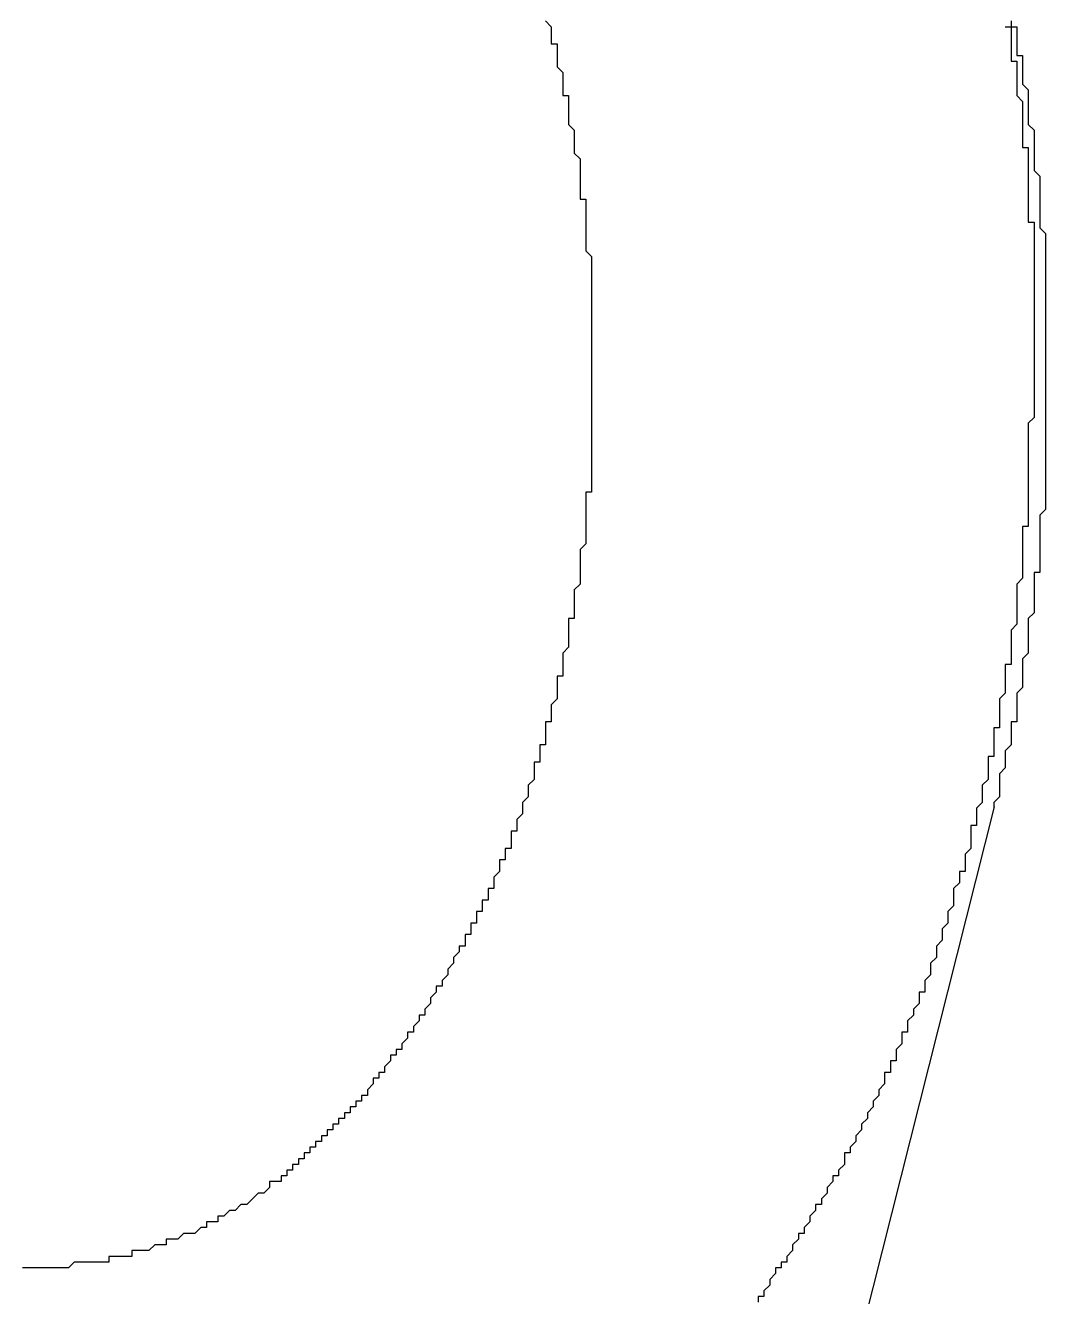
# Model space of a CAD drawing. Header units: inches. Extents: x -233729 to 737493, y -275239 to 196021.
# Drawn here: x 359125.6 to 359303.1, y -220821.6 to -220600.3 of the extents above; entities that cross this region are included whole.
import ezdxf

# ---------------------------------------------------------------- set-up
doc = ezdxf.new("R2010")
doc.units = ezdxf.units.IN
doc.header["$MEASUREMENT"] = 0
doc.layers.add('_FL_FAC_OFFICES', color=252, linetype='Continuous')
doc.layers.add('_FL_FAC_WALLS', color=252, linetype='Continuous')

# ---------------------------------------------------------------- blocks, each defined once
blk = doc.blocks.new('FL_Building')
at = {"layer": '_FL_FAC_OFFICES', "color": 0}
blk.add_line((2246140.15, -305230.83), (2246194.28, -305015.9), dxfattribs=at)
for points in [[(2246197.18, -304879.12, 0), (2246197.18, -304880.12, 0), (2246198.18, -304880.12, 0), (2246198.18, -304881.12, 0), (2246198.18, -304882.12, 0), (2246198.18, -304883.12, 0), (2246198.18, -304883.12, 0), (2246198.18, -304884.12, 0), (2246198.18, -304885.12, 0), (2246199.18, -304885.12, 0), (2246199.18, -304886.12, 0), (2246199.18, -304887.12, 0), (2246199.18, -304888.12, 0), (2246199.18, -304888.12, 0), (2246199.18, -304889.12, 0), (2246199.18, -304890.12, 0), (2246199.18, -304890.12, 0), (2246200.18, -304891.12, 0), (2246200.18, -304892.12, 0), (2246200.18, -304893.12, 0), (2246200.18, -304893.12, 0), (2246200.18, -304894.12, 0), (2246200.18, -304895.12, 0), (2246200.18, -304896.12, 0), (2246200.18, -304896.12, 0), (2246200.18, -304897.12, 0), (2246201.18, -304898.12, 0), (2246201.18, -304898.12, 0), (2246201.18, -304899.12, 0), (2246201.18, -304900.12, 0), (2246201.18, -304901.12, 0), (2246201.18, -304901.12, 0), (2246201.18, -304902.12, 0), (2246201.18, -304903.12, 0), (2246201.18, -304904.12, 0), (2246201.18, -304904.12, 0), (2246201.18, -304905.12, 0), (2246202.18, -304906.12, 0), (2246202.18, -304906.12, 0), (2246202.18, -304907.12, 0), (2246202.18, -304908.12, 0), (2246202.18, -304909.12, 0), (2246202.18, -304909.12, 0), (2246202.18, -304910.12, 0), (2246202.18, -304911.12, 0), (2246202.18, -304912.12, 0), (2246202.18, -304912.12, 0), (2246202.18, -304913.12, 0), (2246202.18, -304914.12, 0), (2246202.18, -304915.12, 0), (2246202.18, -304915.12, 0), (2246203.18, -304916.12, 0), (2246203.18, -304917.12, 0), (2246203.18, -304917.12, 0), (2246203.18, -304918.12, 0), (2246203.18, -304919.12, 0), (2246203.18, -304920.12, 0), (2246203.18, -304920.12, 0), (2246203.18, -304921.12, 0), (2246203.18, -304922.12, 0), (2246203.18, -304923.12, 0), (2246203.18, -304923.12, 0), (2246203.18, -304924.12, 0), (2246203.18, -304925.12, 0), (2246203.18, -304926.12, 0), (2246203.18, -304926.12, 0), (2246203.18, -304927.12, 0), (2246203.18, -304928.12, 0), (2246203.18, -304928.12, 0), (2246203.18, -304929.12, 0), (2246203.18, -304930.12, 0), (2246203.18, -304931.12, 0), (2246203.18, -304931.12, 0), (2246203.18, -304932.12, 0), (2246203.18, -304933.12, 0), (2246203.18, -304934.12, 0), (2246203.18, -304934.12, 0), (2246203.18, -304935.12, 0), (2246203.18, -304936.12, 0), (2246203.18, -304937.12, 0), (2246203.18, -304937.12, 0), (2246203.18, -304938.12, 0), (2246203.18, -304939.12, 0), (2246203.18, -304939.12, 0), (2246203.18, -304940.12, 0)], [(2246197.18, -304879.12, 0), (2246197.18, -304880.12, 0), (2246198.18, -304880.12, 0), (2246198.18, -304881.12, 0), (2246198.18, -304882.12, 0), (2246198.18, -304883.12, 0), (2246198.18, -304883.12, 0), (2246198.18, -304884.12, 0), (2246198.18, -304885.12, 0), (2246199.18, -304885.12, 0), (2246199.18, -304886.12, 0), (2246199.18, -304887.12, 0), (2246199.18, -304888.12, 0), (2246199.18, -304888.12, 0), (2246199.18, -304889.12, 0), (2246199.18, -304890.12, 0), (2246199.18, -304890.12, 0), (2246200.18, -304891.12, 0), (2246200.18, -304892.12, 0), (2246200.18, -304893.12, 0), (2246200.18, -304893.12, 0), (2246200.18, -304894.12, 0), (2246200.18, -304895.12, 0), (2246200.18, -304896.12, 0), (2246200.18, -304896.12, 0), (2246200.18, -304897.12, 0), (2246201.18, -304898.12, 0), (2246201.18, -304898.12, 0), (2246201.18, -304899.12, 0), (2246201.18, -304900.12, 0), (2246201.18, -304901.12, 0), (2246201.18, -304901.12, 0), (2246201.18, -304902.12, 0), (2246201.18, -304903.12, 0), (2246201.18, -304904.12, 0), (2246201.18, -304904.12, 0), (2246201.18, -304905.12, 0), (2246202.18, -304906.12, 0), (2246202.18, -304906.12, 0), (2246202.18, -304907.12, 0), (2246202.18, -304908.12, 0), (2246202.18, -304909.12, 0), (2246202.18, -304909.12, 0), (2246202.18, -304910.12, 0), (2246202.18, -304911.12, 0), (2246202.18, -304912.12, 0), (2246202.18, -304912.12, 0), (2246202.18, -304913.12, 0), (2246202.18, -304914.12, 0), (2246202.18, -304915.12, 0), (2246202.18, -304915.12, 0), (2246203.18, -304916.12, 0), (2246203.18, -304917.12, 0), (2246203.18, -304917.12, 0), (2246203.18, -304918.12, 0), (2246203.18, -304919.12, 0), (2246203.18, -304920.12, 0), (2246203.18, -304920.12, 0), (2246203.18, -304921.12, 0), (2246203.18, -304922.12, 0), (2246203.18, -304923.12, 0), (2246203.18, -304923.12, 0), (2246203.18, -304924.12, 0), (2246203.18, -304925.12, 0), (2246203.18, -304926.12, 0), (2246203.18, -304926.12, 0), (2246203.18, -304927.12, 0), (2246203.18, -304928.12, 0), (2246203.18, -304928.12, 0), (2246203.18, -304929.12, 0), (2246203.18, -304930.12, 0), (2246203.18, -304931.12, 0), (2246203.18, -304931.12, 0), (2246203.18, -304932.12, 0), (2246203.18, -304933.12, 0), (2246203.18, -304934.12, 0), (2246203.18, -304934.12, 0), (2246203.18, -304935.12, 0), (2246203.18, -304936.12, 0), (2246203.18, -304937.12, 0), (2246203.18, -304937.12, 0), (2246203.18, -304938.12, 0), (2246203.18, -304939.12, 0), (2246203.18, -304939.12, 0), (2246203.18, -304940.12, 0)], [(2246116.18, -304879.12, 0), (2246117.18, -304880.12, 0), (2246117.18, -304880.12, 0), (2246117.18, -304881.12, 0), (2246117.18, -304881.12, 0), (2246117.18, -304882.12, 0), (2246117.18, -304882.12, 0), (2246117.18, -304883.12, 0), (2246118.18, -304883.12, 0), (2246118.18, -304884.12, 0), (2246118.18, -304884.12, 0), (2246118.18, -304885.12, 0), (2246118.18, -304886.12, 0), (2246118.18, -304886.12, 0), (2246118.18, -304887.12, 0), (2246118.18, -304887.12, 0), (2246119.18, -304888.12, 0), (2246119.18, -304888.12, 0), (2246119.18, -304889.12, 0), (2246119.18, -304889.12, 0), (2246119.18, -304890.12, 0), (2246119.18, -304890.12, 0), (2246119.18, -304891.12, 0), (2246119.18, -304892.12, 0), (2246120.18, -304892.12, 0), (2246120.18, -304893.12, 0), (2246120.18, -304893.12, 0), (2246120.18, -304894.12, 0), (2246120.18, -304894.12, 0), (2246120.18, -304895.12, 0), (2246120.18, -304895.12, 0), (2246120.18, -304896.12, 0), (2246120.18, -304896.12, 0), (2246120.18, -304897.12, 0), (2246121.18, -304898.12, 0), (2246121.18, -304898.12, 0), (2246121.18, -304899.12, 0), (2246121.18, -304899.12, 0), (2246121.18, -304900.12, 0), (2246121.18, -304900.12, 0), (2246121.18, -304901.12, 0), (2246121.18, -304901.12, 0), (2246121.18, -304902.12, 0), (2246121.18, -304902.12, 0), (2246122.18, -304903.12, 0), (2246122.18, -304904.12, 0), (2246122.18, -304904.12, 0), (2246122.18, -304905.12, 0), (2246122.18, -304905.12, 0), (2246122.18, -304906.12, 0), (2246122.18, -304906.12, 0), (2246122.18, -304907.12, 0), (2246122.18, -304907.12, 0), (2246122.18, -304908.12, 0), (2246122.18, -304909.12, 0), (2246122.18, -304909.12, 0), (2246122.18, -304910.12, 0), (2246123.18, -304910.12, 0), (2246123.18, -304911.12, 0), (2246123.18, -304911.12, 0), (2246123.18, -304912.12, 0), (2246123.18, -304912.12, 0), (2246123.18, -304913.12, 0), (2246123.18, -304914.12, 0), (2246123.18, -304914.12, 0), (2246123.18, -304915.12, 0), (2246123.18, -304915.12, 0), (2246123.18, -304916.12, 0), (2246123.18, -304916.12, 0), (2246123.18, -304917.12, 0), (2246123.18, -304917.12, 0), (2246123.18, -304918.12, 0), (2246123.18, -304919.12, 0), (2246123.18, -304919.12, 0), (2246124.18, -304920.12, 0), (2246124.18, -304920.12, 0), (2246124.18, -304921.12, 0), (2246124.18, -304921.12, 0), (2246124.18, -304922.12, 0), (2246124.18, -304922.12, 0), (2246124.18, -304923.12, 0), (2246124.18, -304924.12, 0), (2246124.18, -304924.12, 0), (2246124.18, -304925.12, 0), (2246124.18, -304925.12, 0), (2246124.18, -304926.12, 0), (2246124.18, -304926.12, 0), (2246124.18, -304927.12, 0), (2246124.18, -304927.12, 0), (2246124.18, -304928.12, 0), (2246124.18, -304929.12, 0), (2246124.18, -304929.12, 0), (2246124.18, -304930.12, 0), (2246124.18, -304930.12, 0), (2246124.18, -304931.12, 0), (2246124.18, -304931.12, 0), (2246124.18, -304932.12, 0), (2246124.18, -304932.12, 0), (2246124.18, -304933.12, 0), (2246124.18, -304934.12, 0), (2246124.18, -304934.12, 0), (2246124.18, -304935.12, 0), (2246124.18, -304935.12, 0), (2246124.18, -304936.12, 0), (2246124.18, -304936.12, 0), (2246124.18, -304937.12, 0), (2246124.18, -304937.12, 0), (2246124.18, -304938.12, 0), (2246124.18, -304939.12, 0), (2246124.18, -304939.12, 0), (2246124.18, -304940.12, 0), (2246124.18, -304940.12, 0)], [(2246196.18, -304880.12, 0), (2246196.18, -304880.12, 0), (2246197.18, -304880.12, 0), (2246197.18, -304881.12, 0), (2246197.18, -304881.12, 0), (2246197.18, -304882.12, 0), (2246197.18, -304882.12, 0), (2246197.18, -304883.12, 0), (2246197.18, -304883.12, 0), (2246197.18, -304884.12, 0), (2246197.18, -304884.12, 0), (2246197.18, -304885.12, 0), (2246197.18, -304885.12, 0), (2246197.18, -304886.12, 0), (2246198.18, -304886.12, 0), (2246198.18, -304887.12, 0), (2246198.18, -304887.12, 0), (2246198.18, -304888.12, 0), (2246198.18, -304888.12, 0), (2246198.18, -304888.12, 0), (2246198.18, -304889.12, 0), (2246198.18, -304889.12, 0), (2246198.18, -304890.12, 0), (2246198.18, -304890.12, 0), (2246198.18, -304891.12, 0), (2246198.18, -304891.12, 0), (2246198.18, -304892.12, 0), (2246198.18, -304892.12, 0), (2246199.18, -304893.12, 0), (2246199.18, -304893.12, 0), (2246199.18, -304894.12, 0), (2246199.18, -304894.12, 0), (2246199.18, -304895.12, 0), (2246199.18, -304895.12, 0), (2246199.18, -304896.12, 0), (2246199.18, -304896.12, 0), (2246199.18, -304896.12, 0), (2246199.18, -304897.12, 0), (2246199.18, -304897.12, 0), (2246199.18, -304898.12, 0), (2246199.18, -304898.12, 0), (2246199.18, -304899.12, 0), (2246199.18, -304899.12, 0), (2246199.18, -304900.12, 0), (2246199.18, -304900.12, 0), (2246199.18, -304901.12, 0), (2246200.18, -304901.12, 0), (2246200.18, -304902.12, 0), (2246200.18, -304902.12, 0), (2246200.18, -304903.12, 0), (2246200.18, -304903.12, 0), (2246200.18, -304904.12, 0), (2246200.18, -304904.12, 0), (2246200.18, -304905.12, 0), (2246200.18, -304905.12, 0), (2246200.18, -304905.12, 0), (2246200.18, -304906.12, 0), (2246200.18, -304906.12, 0), (2246200.18, -304907.12, 0), (2246200.18, -304907.12, 0), (2246200.18, -304908.12, 0), (2246200.18, -304908.12, 0), (2246200.18, -304909.12, 0), (2246200.18, -304909.12, 0), (2246200.18, -304910.12, 0), (2246200.18, -304910.12, 0), (2246200.18, -304911.12, 0), (2246200.18, -304911.12, 0), (2246200.18, -304912.12, 0), (2246200.18, -304912.12, 0), (2246200.18, -304913.12, 0), (2246200.18, -304913.12, 0), (2246200.18, -304914.12, 0), (2246201.18, -304914.12, 0), (2246201.18, -304915.12, 0), (2246201.18, -304915.12, 0), (2246201.18, -304915.12, 0), (2246201.18, -304916.12, 0), (2246201.18, -304916.12, 0), (2246201.18, -304917.12, 0), (2246201.18, -304917.12, 0), (2246201.18, -304918.12, 0), (2246201.18, -304918.12, 0), (2246201.18, -304919.12, 0), (2246201.18, -304919.12, 0), (2246201.18, -304920.12, 0), (2246201.18, -304920.12, 0), (2246201.18, -304921.12, 0), (2246201.18, -304921.12, 0), (2246201.18, -304922.12, 0), (2246201.18, -304922.12, 0), (2246201.18, -304923.12, 0), (2246201.18, -304923.12, 0), (2246201.18, -304924.12, 0), (2246201.18, -304924.12, 0), (2246201.18, -304924.12, 0), (2246201.18, -304925.12, 0), (2246201.18, -304925.12, 0), (2246201.18, -304926.12, 0), (2246201.18, -304926.12, 0), (2246201.18, -304927.12, 0), (2246201.18, -304927.12, 0), (2246201.18, -304928.12, 0), (2246201.18, -304928.12, 0), (2246201.18, -304929.12, 0), (2246201.18, -304929.12, 0), (2246201.18, -304930.12, 0), (2246201.18, -304930.12, 0), (2246201.18, -304931.12, 0), (2246201.18, -304931.12, 0), (2246201.18, -304932.12, 0), (2246201.18, -304932.12, 0), (2246201.18, -304933.12, 0), (2246201.18, -304933.12, 0), (2246201.18, -304934.12, 0), (2246201.18, -304934.12, 0), (2246201.18, -304934.12, 0), (2246201.18, -304935.12, 0), (2246201.18, -304935.12, 0), (2246201.18, -304936.12, 0), (2246201.18, -304936.12, 0), (2246201.18, -304937.12, 0), (2246201.18, -304937.12, 0), (2246201.18, -304938.12, 0), (2246201.18, -304938.12, 0), (2246201.18, -304939.12, 0), (2246201.18, -304939.12, 0), (2246201.18, -304940.12, 0), (2246201.18, -304940.12, 0)], [(2246124.18, -304940.12, 0), (2246124.18, -304941.12, 0), (2246124.18, -304941.12, 0), (2246124.18, -304942.12, 0), (2246124.18, -304942.12, 0), (2246124.18, -304943.12, 0), (2246124.18, -304944.12, 0), (2246124.18, -304944.12, 0), (2246124.18, -304945.12, 0), (2246124.18, -304945.12, 0), (2246124.18, -304946.12, 0), (2246124.18, -304946.12, 0), (2246124.18, -304947.12, 0), (2246124.18, -304947.12, 0), (2246124.18, -304948.12, 0), (2246124.18, -304949.12, 0), (2246124.18, -304949.12, 0), (2246124.18, -304950.12, 0), (2246124.18, -304950.12, 0), (2246124.18, -304951.12, 0), (2246124.18, -304951.12, 0), (2246124.18, -304952.12, 0), (2246124.18, -304952.12, 0), (2246124.18, -304953.12, 0), (2246124.18, -304954.12, 0), (2246124.18, -304954.12, 0), (2246124.18, -304955.12, 0), (2246124.18, -304955.12, 0), (2246124.18, -304956.12, 0), (2246124.18, -304956.12, 0), (2246124.18, -304957.12, 0), (2246124.18, -304957.12, 0), (2246124.18, -304958.12, 0), (2246124.18, -304959.12, 0), (2246124.18, -304959.12, 0), (2246124.18, -304960.12, 0), (2246124.18, -304960.12, 0), (2246124.18, -304961.12, 0), (2246123.18, -304961.12, 0), (2246123.18, -304962.12, 0), (2246123.18, -304962.12, 0), (2246123.18, -304963.12, 0), (2246123.18, -304964.12, 0), (2246123.18, -304964.12, 0), (2246123.18, -304965.12, 0), (2246123.18, -304965.12, 0), (2246123.18, -304966.12, 0), (2246123.18, -304966.12, 0), (2246123.18, -304967.12, 0), (2246123.18, -304967.12, 0), (2246123.18, -304968.12, 0), (2246123.18, -304969.12, 0), (2246123.18, -304969.12, 0), (2246123.18, -304970.12, 0), (2246123.18, -304970.12, 0), (2246122.18, -304971.12, 0), (2246122.18, -304971.12, 0), (2246122.18, -304972.12, 0), (2246122.18, -304972.12, 0), (2246122.18, -304973.12, 0), (2246122.18, -304974.12, 0), (2246122.18, -304974.12, 0), (2246122.18, -304975.12, 0), (2246122.18, -304975.12, 0), (2246122.18, -304976.12, 0), (2246122.18, -304976.12, 0), (2246122.18, -304977.12, 0), (2246122.18, -304977.12, 0), (2246121.18, -304978.12, 0), (2246121.18, -304978.12, 0), (2246121.18, -304979.12, 0), (2246121.18, -304980.12, 0), (2246121.18, -304980.12, 0), (2246121.18, -304981.12, 0), (2246121.18, -304981.12, 0), (2246121.18, -304982.12, 0), (2246121.18, -304982.12, 0), (2246121.18, -304983.12, 0), (2246120.18, -304983.12, 0), (2246120.18, -304984.12, 0), (2246120.18, -304984.12, 0), (2246120.18, -304985.12, 0), (2246120.18, -304986.12, 0), (2246120.18, -304986.12, 0), (2246120.18, -304987.12, 0), (2246120.18, -304987.12, 0), (2246120.18, -304988.12, 0), (2246120.18, -304988.12, 0), (2246119.18, -304989.12, 0), (2246119.18, -304989.12, 0), (2246119.18, -304990.12, 0), (2246119.18, -304990.12, 0), (2246119.18, -304991.12, 0), (2246119.18, -304992.12, 0), (2246119.18, -304992.12, 0), (2246119.18, -304993.12, 0), (2246118.18, -304993.12, 0), (2246118.18, -304994.12, 0), (2246118.18, -304994.12, 0), (2246118.18, -304995.12, 0), (2246118.18, -304995.12, 0), (2246118.18, -304996.12, 0), (2246118.18, -304996.12, 0), (2246118.18, -304997.12, 0), (2246117.18, -304998.12, 0), (2246117.18, -304998.12, 0), (2246117.18, -304999.12, 0), (2246117.18, -304999.12, 0), (2246117.18, -305000.12, 0), (2246117.18, -305000.12, 0), (2246117.18, -305001.12, 0), (2246116.18, -305001.12, 0), (2246116.18, -305002.12, 0), (2246116.18, -305002.12, 0), (2246116.18, -305003.12, 0), (2246116.18, -305003.12, 0), (2246116.18, -305004.12, 0), (2246116.18, -305005.12, 0), (2246115.18, -305005.12, 0), (2246115.18, -305006.12, 0), (2246115.18, -305006.12, 0), (2246115.18, -305007.12, 0), (2246115.18, -305007.12, 0), (2246115.18, -305008.12, 0), (2246114.18, -305008.12, 0), (2246114.18, -305009.12, 0), (2246114.18, -305009.12, 0), (2246114.18, -305010.12, 0), (2246114.18, -305010.12, 0)], [(2246201.18, -304940.12, 0), (2246201.18, -304941.12, 0), (2246201.18, -304942.12, 0), (2246201.18, -304942.12, 0), (2246201.18, -304943.12, 0), (2246201.18, -304944.12, 0), (2246201.18, -304945.12, 0), (2246201.18, -304945.12, 0), (2246201.18, -304946.12, 0), (2246201.18, -304947.12, 0), (2246201.18, -304948.12, 0), (2246201.18, -304948.12, 0), (2246200.18, -304949.12, 0), (2246200.18, -304950.12, 0), (2246200.18, -304950.12, 0), (2246200.18, -304951.12, 0), (2246200.18, -304952.12, 0), (2246200.18, -304953.12, 0), (2246200.18, -304953.12, 0), (2246200.18, -304954.12, 0), (2246200.18, -304955.12, 0), (2246200.18, -304956.12, 0), (2246200.18, -304956.12, 0), (2246200.18, -304957.12, 0), (2246200.18, -304958.12, 0), (2246200.18, -304959.12, 0), (2246200.18, -304959.12, 0), (2246200.18, -304960.12, 0), (2246200.18, -304961.12, 0), (2246200.18, -304961.12, 0), (2246200.18, -304962.12, 0), (2246200.18, -304963.12, 0), (2246200.18, -304964.12, 0), (2246200.18, -304964.12, 0), (2246200.18, -304965.12, 0), (2246200.18, -304966.12, 0), (2246200.18, -304967.12, 0), (2246199.18, -304967.12, 0), (2246199.18, -304968.12, 0), (2246199.18, -304969.12, 0), (2246199.18, -304970.12, 0), (2246199.18, -304970.12, 0), (2246199.18, -304971.12, 0), (2246199.18, -304972.12, 0), (2246199.18, -304972.12, 0), (2246199.18, -304973.12, 0), (2246199.18, -304974.12, 0), (2246199.18, -304975.12, 0), (2246199.18, -304975.12, 0), (2246199.18, -304976.12, 0), (2246198.18, -304977.12, 0), (2246198.18, -304978.12, 0), (2246198.18, -304978.12, 0), (2246198.18, -304979.12, 0), (2246198.18, -304980.12, 0), (2246198.18, -304981.12, 0), (2246198.18, -304981.12, 0), (2246198.18, -304982.12, 0), (2246198.18, -304983.12, 0), (2246198.18, -304983.12, 0), (2246198.18, -304984.12, 0), (2246197.18, -304985.12, 0), (2246197.18, -304986.12, 0), (2246197.18, -304986.12, 0), (2246197.18, -304987.12, 0), (2246197.18, -304988.12, 0), (2246197.18, -304989.12, 0), (2246197.18, -304989.12, 0), (2246197.18, -304990.12, 0), (2246197.18, -304991.12, 0), (2246196.18, -304991.12, 0), (2246196.18, -304992.12, 0), (2246196.18, -304993.12, 0), (2246196.18, -304994.12, 0), (2246196.18, -304994.12, 0), (2246196.18, -304995.12, 0), (2246196.18, -304996.12, 0), (2246196.18, -304996.12, 0), (2246195.18, -304997.12, 0), (2246195.18, -304998.12, 0), (2246195.18, -304999.12, 0), (2246195.18, -304999.12, 0), (2246195.18, -305000.12, 0), (2246195.18, -305001.12, 0), (2246195.18, -305002.12, 0), (2246194.18, -305002.12, 0), (2246194.18, -305003.12, 0), (2246194.18, -305004.12, 0), (2246194.18, -305004.12, 0), (2246194.18, -305005.12, 0), (2246194.18, -305006.12, 0), (2246194.18, -305007.12, 0), (2246193.18, -305007.12, 0), (2246193.18, -305008.12, 0), (2246193.18, -305009.12, 0), (2246193.18, -305009.12, 0), (2246193.18, -305010.12, 0), (2246193.18, -305011.12, 0), (2246192.18, -305012.12, 0), (2246192.18, -305012.12, 0), (2246192.18, -305013.12, 0), (2246192.18, -305014.12, 0), (2246192.18, -305014.12, 0), (2246192.18, -305015.12, 0), (2246191.18, -305016.12, 0), (2246191.18, -305017.12, 0), (2246191.18, -305017.12, 0), (2246191.18, -305018.12, 0), (2246191.18, -305019.12, 0), (2246190.18, -305019.12, 0), (2246190.18, -305020.12, 0), (2246190.18, -305021.12, 0), (2246190.18, -305022.12, 0), (2246190.18, -305022.12, 0), (2246190.18, -305023.12, 0), (2246189.18, -305024.12, 0), (2246189.18, -305024.12, 0), (2246189.18, -305025.12, 0), (2246189.18, -305026.12, 0), (2246189.18, -305027.12, 0), (2246188.18, -305027.12, 0), (2246188.18, -305028.12, 0), (2246188.18, -305029.12, 0), (2246188.18, -305029.12, 0), (2246187.18, -305030.12, 0), (2246187.18, -305031.12, 0), (2246187.18, -305031.12, 0), (2246187.18, -305032.12, 0), (2246187.18, -305033.12, 0)], [(2246203.18, -304940.12, 0), (2246203.18, -304941.12, 0), (2246203.18, -304941.12, 0), (2246203.18, -304942.12, 0), (2246203.18, -304943.12, 0), (2246203.18, -304943.12, 0), (2246203.18, -304944.12, 0), (2246203.18, -304944.12, 0), (2246203.18, -304945.12, 0), (2246203.18, -304946.12, 0), (2246203.18, -304946.12, 0), (2246203.18, -304947.12, 0), (2246203.18, -304947.12, 0), (2246203.18, -304948.12, 0), (2246203.18, -304949.12, 0), (2246203.18, -304949.12, 0), (2246203.18, -304950.12, 0), (2246203.18, -304950.12, 0), (2246203.18, -304951.12, 0), (2246203.18, -304952.12, 0), (2246203.18, -304952.12, 0), (2246203.18, -304953.12, 0), (2246203.18, -304953.12, 0), (2246203.18, -304954.12, 0), (2246203.18, -304955.12, 0), (2246203.18, -304955.12, 0), (2246203.18, -304956.12, 0), (2246203.18, -304956.12, 0), (2246203.18, -304957.12, 0), (2246203.18, -304957.12, 0), (2246203.18, -304958.12, 0), (2246203.18, -304959.12, 0), (2246203.18, -304959.12, 0), (2246203.18, -304960.12, 0), (2246203.18, -304960.12, 0), (2246203.18, -304961.12, 0), (2246203.18, -304962.12, 0), (2246203.18, -304962.12, 0), (2246203.18, -304963.12, 0), (2246203.18, -304963.12, 0), (2246203.18, -304964.12, 0), (2246202.18, -304965.12, 0), (2246202.18, -304965.12, 0), (2246202.18, -304966.12, 0), (2246202.18, -304966.12, 0), (2246202.18, -304967.12, 0), (2246202.18, -304968.12, 0), (2246202.18, -304968.12, 0), (2246202.18, -304969.12, 0), (2246202.18, -304969.12, 0), (2246202.18, -304970.12, 0), (2246202.18, -304971.12, 0), (2246202.18, -304971.12, 0), (2246202.18, -304972.12, 0), (2246202.18, -304972.12, 0), (2246202.18, -304973.12, 0), (2246202.18, -304974.12, 0), (2246202.18, -304974.12, 0), (2246202.18, -304975.12, 0), (2246201.18, -304975.12, 0), (2246201.18, -304976.12, 0), (2246201.18, -304976.12, 0), (2246201.18, -304977.12, 0), (2246201.18, -304978.12, 0), (2246201.18, -304978.12, 0), (2246201.18, -304979.12, 0), (2246201.18, -304979.12, 0), (2246201.18, -304980.12, 0), (2246201.18, -304981.12, 0), (2246201.18, -304981.12, 0), (2246201.18, -304982.12, 0), (2246201.18, -304982.12, 0), (2246200.18, -304983.12, 0), (2246200.18, -304984.12, 0), (2246200.18, -304984.12, 0), (2246200.18, -304985.12, 0), (2246200.18, -304985.12, 0), (2246200.18, -304986.12, 0), (2246200.18, -304987.12, 0), (2246200.18, -304987.12, 0), (2246200.18, -304988.12, 0), (2246200.18, -304988.12, 0), (2246200.18, -304989.12, 0), (2246200.18, -304989.12, 0), (2246199.18, -304990.12, 0), (2246199.18, -304991.12, 0), (2246199.18, -304991.12, 0), (2246199.18, -304992.12, 0), (2246199.18, -304992.12, 0), (2246199.18, -304993.12, 0), (2246199.18, -304994.12, 0), (2246199.18, -304994.12, 0), (2246199.18, -304995.12, 0), (2246199.18, -304995.12, 0), (2246198.18, -304996.12, 0), (2246198.18, -304997.12, 0), (2246198.18, -304997.12, 0), (2246198.18, -304998.12, 0), (2246198.18, -304998.12, 0), (2246198.18, -304999.12, 0), (2246198.18, -304999.12, 0), (2246198.18, -305000.12, 0), (2246198.18, -305001.12, 0), (2246197.18, -305001.12, 0), (2246197.18, -305002.12, 0), (2246197.18, -305002.12, 0), (2246197.18, -305003.12, 0), (2246197.18, -305004.12, 0), (2246197.18, -305004.12, 0), (2246197.18, -305005.12, 0), (2246197.18, -305005.12, 0), (2246196.18, -305006.12, 0), (2246196.18, -305006.12, 0), (2246196.18, -305007.12, 0), (2246196.18, -305008.12, 0), (2246196.18, -305008.12, 0), (2246196.18, -305009.12, 0), (2246196.18, -305009.12, 0), (2246195.18, -305010.12, 0), (2246195.18, -305011.12, 0), (2246195.18, -305011.12, 0), (2246195.18, -305012.12, 0), (2246195.18, -305012.12, 0), (2246195.18, -305013.12, 0), (2246195.18, -305013.12, 0), (2246195.18, -305014.12, 0), (2246194.18, -305015.12, 0), (2246194.18, -305015.12, 0), (2246194.18, -305016.12, 0)], [(2246114.18, -305010.12, 0), (2246114.18, -305011.12, 0), (2246114.18, -305011.12, 0), (2246113.18, -305012.12, 0), (2246113.18, -305012.12, 0), (2246113.18, -305013.12, 0), (2246113.18, -305013.12, 0), (2246113.18, -305013.12, 0), (2246113.18, -305014.12, 0), (2246113.18, -305014.12, 0), (2246112.18, -305015.12, 0), (2246112.18, -305015.12, 0), (2246112.18, -305015.12, 0), (2246112.18, -305016.12, 0), (2246112.18, -305016.12, 0), (2246112.18, -305017.12, 0), (2246112.18, -305017.12, 0), (2246111.18, -305018.12, 0), (2246111.18, -305018.12, 0), (2246111.18, -305018.12, 0), (2246111.18, -305019.12, 0), (2246111.18, -305019.12, 0), (2246111.18, -305020.12, 0), (2246111.18, -305020.12, 0), (2246110.18, -305020.12, 0), (2246110.18, -305021.12, 0), (2246110.18, -305021.12, 0), (2246110.18, -305022.12, 0), (2246110.18, -305022.12, 0), (2246110.18, -305023.12, 0), (2246109.18, -305023.12, 0), (2246109.18, -305023.12, 0), (2246109.18, -305024.12, 0), (2246109.18, -305024.12, 0), (2246109.18, -305025.12, 0), (2246109.18, -305025.12, 0), (2246108.18, -305025.12, 0), (2246108.18, -305026.12, 0), (2246108.18, -305026.12, 0), (2246108.18, -305027.12, 0), (2246108.18, -305027.12, 0), (2246108.18, -305027.12, 0), (2246107.18, -305028.12, 0), (2246107.18, -305028.12, 0), (2246107.18, -305029.12, 0), (2246107.18, -305029.12, 0), (2246107.18, -305030.12, 0), (2246106.18, -305030.12, 0), (2246106.18, -305030.12, 0), (2246106.18, -305031.12, 0), (2246106.18, -305031.12, 0), (2246106.18, -305032.12, 0), (2246106.18, -305032.12, 0), (2246105.18, -305032.12, 0), (2246105.18, -305033.12, 0), (2246105.18, -305033.12, 0), (2246105.18, -305034.12, 0), (2246105.18, -305034.12, 0), (2246104.18, -305034.12, 0), (2246104.18, -305035.12, 0), (2246104.18, -305035.12, 0), (2246104.18, -305036.12, 0), (2246104.18, -305036.12, 0), (2246103.18, -305036.12, 0), (2246103.18, -305037.12, 0), (2246103.18, -305037.12, 0), (2246103.18, -305038.12, 0), (2246103.18, -305038.12, 0), (2246102.18, -305038.12, 0), (2246102.18, -305039.12, 0), (2246102.18, -305039.12, 0), (2246102.18, -305039.12, 0), (2246102.18, -305040.12, 0), (2246101.18, -305040.12, 0), (2246101.18, -305041.12, 0), (2246101.18, -305041.12, 0), (2246101.18, -305041.12, 0), (2246100.18, -305042.12, 0), (2246100.18, -305042.12, 0), (2246100.18, -305043.12, 0), (2246100.18, -305043.12, 0), (2246100.18, -305043.12, 0), (2246099.18, -305044.12, 0), (2246099.18, -305044.12, 0), (2246099.18, -305045.12, 0), (2246099.18, -305045.12, 0), (2246099.18, -305045.12, 0), (2246098.18, -305046.12, 0), (2246098.18, -305046.12, 0), (2246098.18, -305046.12, 0), (2246098.18, -305047.12, 0), (2246097.18, -305047.12, 0), (2246097.18, -305048.12, 0), (2246097.18, -305048.12, 0), (2246097.18, -305048.12, 0), (2246096.18, -305049.12, 0), (2246096.18, -305049.12, 0), (2246096.18, -305049.12, 0), (2246096.18, -305050.12, 0), (2246096.18, -305050.12, 0), (2246095.18, -305051.12, 0), (2246095.18, -305051.12, 0), (2246095.18, -305051.12, 0), (2246095.18, -305052.12, 0), (2246094.18, -305052.12, 0), (2246094.18, -305052.12, 0), (2246094.18, -305053.12, 0), (2246094.18, -305053.12, 0), (2246093.18, -305054.12, 0), (2246093.18, -305054.12, 0), (2246093.18, -305054.12, 0), (2246093.18, -305055.12, 0), (2246092.18, -305055.12, 0), (2246092.18, -305055.12, 0), (2246092.18, -305056.12, 0), (2246092.18, -305056.12, 0), (2246091.18, -305057.12, 0), (2246091.18, -305057.12, 0), (2246091.18, -305057.12, 0), (2246091.18, -305058.12, 0), (2246090.18, -305058.12, 0), (2246090.18, -305058.12, 0), (2246090.18, -305059.12, 0), (2246090.18, -305059.12, 0), (2246089.18, -305059.12, 0), (2246089.18, -305060.12, 0), (2246089.18, -305060.12, 0), (2246089.18, -305060.12, 0), (2246088.18, -305061.12, 0)], [(2246187.18, -305033.12, 0), (2246186.18, -305034.12, 0), (2246186.18, -305034.12, 0), (2246186.18, -305035.12, 0), (2246186.18, -305035.12, 0), (2246186.18, -305036.12, 0), (2246185.18, -305037.12, 0), (2246185.18, -305037.12, 0), (2246185.18, -305038.12, 0), (2246185.18, -305038.12, 0), (2246185.18, -305039.12, 0), (2246184.18, -305040.12, 0), (2246184.18, -305040.12, 0), (2246184.18, -305041.12, 0), (2246184.18, -305041.12, 0), (2246184.18, -305042.12, 0), (2246183.18, -305043.12, 0), (2246183.18, -305043.12, 0), (2246183.18, -305044.12, 0), (2246183.18, -305045.12, 0), (2246183.18, -305045.12, 0), (2246182.18, -305046.12, 0), (2246182.18, -305046.12, 0), (2246182.18, -305047.12, 0), (2246182.18, -305048.12, 0), (2246181.18, -305048.12, 0), (2246181.18, -305049.12, 0), (2246181.18, -305049.12, 0), (2246181.18, -305050.12, 0), (2246180.18, -305051.12, 0), (2246180.18, -305051.12, 0), (2246180.18, -305052.12, 0), (2246180.18, -305052.12, 0), (2246179.18, -305053.12, 0), (2246179.18, -305054.12, 0), (2246179.18, -305054.12, 0), (2246179.18, -305055.12, 0), (2246178.18, -305055.12, 0), (2246178.18, -305056.12, 0), (2246178.18, -305057.12, 0), (2246178.18, -305057.12, 0), (2246177.18, -305058.12, 0), (2246177.18, -305058.12, 0), (2246177.18, -305059.12, 0), (2246177.18, -305060.12, 0), (2246176.18, -305060.12, 0), (2246176.18, -305061.12, 0), (2246176.18, -305061.12, 0), (2246176.18, -305062.12, 0), (2246175.18, -305062.12, 0), (2246175.18, -305063.12, 0), (2246175.18, -305064.12, 0), (2246175.18, -305064.12, 0), (2246174.18, -305065.12, 0), (2246174.18, -305065.12, 0), (2246174.18, -305066.12, 0), (2246173.18, -305067.12, 0), (2246173.18, -305067.12, 0), (2246173.18, -305068.12, 0), (2246173.18, -305068.12, 0), (2246172.18, -305069.12, 0), (2246172.18, -305069.12, 0), (2246172.18, -305070.12, 0), (2246171.18, -305071.12, 0), (2246171.18, -305071.12, 0), (2246171.18, -305072.12, 0), (2246171.18, -305072.12, 0), (2246170.18, -305073.12, 0), (2246170.18, -305074.12, 0), (2246170.18, -305074.12, 0), (2246169.18, -305075.12, 0), (2246169.18, -305075.12, 0), (2246169.18, -305076.12, 0), (2246168.18, -305076.12, 0), (2246168.18, -305077.12, 0), (2246168.18, -305077.12, 0), (2246168.18, -305078.12, 0), (2246167.18, -305079.12, 0), (2246167.18, -305079.12, 0), (2246167.18, -305080.12, 0), (2246166.18, -305080.12, 0), (2246166.18, -305081.12, 0), (2246166.18, -305081.12, 0), (2246165.18, -305082.12, 0), (2246165.18, -305083.12, 0), (2246165.18, -305083.12, 0), (2246164.18, -305084.12, 0), (2246164.18, -305084.12, 0), (2246164.18, -305085.12, 0), (2246163.18, -305085.12, 0), (2246163.18, -305086.12, 0), (2246163.18, -305086.12, 0), (2246162.18, -305087.12, 0), (2246162.18, -305088.12, 0), (2246162.18, -305088.12, 0), (2246161.18, -305089.12, 0), (2246161.18, -305089.12, 0), (2246161.18, -305090.12, 0), (2246160.18, -305090.12, 0), (2246160.18, -305091.12, 0), (2246160.18, -305091.12, 0), (2246159.18, -305092.12, 0), (2246159.18, -305093.12, 0), (2246159.18, -305093.12, 0), (2246158.18, -305094.12, 0), (2246158.18, -305094.12, 0), (2246158.18, -305095.12, 0), (2246157.18, -305095.12, 0), (2246157.18, -305096.12, 0), (2246156.18, -305096.12, 0), (2246156.18, -305097.12, 0), (2246156.18, -305097.12, 0), (2246155.18, -305098.12, 0), (2246155.18, -305098.12, 0), (2246155.18, -305099.12, 0), (2246154.18, -305100.12, 0), (2246154.18, -305100.12, 0), (2246154.18, -305101.12, 0), (2246153.18, -305101.12, 0), (2246153.18, -305102.12, 0)], [(2246088.18, -305061.12, 0), (2246088.18, -305061.12, 0), (2246088.18, -305061.12, 0), (2246088.18, -305061.12, 0), (2246088.18, -305062.12, 0), (2246088.18, -305062.12, 0), (2246087.18, -305062.12, 0), (2246087.18, -305062.12, 0), (2246087.18, -305062.12, 0), (2246087.18, -305062.12, 0), (2246087.18, -305063.12, 0), (2246087.18, -305063.12, 0), (2246087.18, -305063.12, 0), (2246086.18, -305063.12, 0), (2246086.18, -305063.12, 0), (2246086.18, -305064.12, 0), (2246086.18, -305064.12, 0), (2246086.18, -305064.12, 0), (2246086.18, -305064.12, 0), (2246086.18, -305064.12, 0), (2246085.18, -305065.12, 0), (2246085.18, -305065.12, 0), (2246085.18, -305065.12, 0), (2246085.18, -305065.12, 0), (2246085.18, -305065.12, 0), (2246085.18, -305065.12, 0), (2246085.18, -305066.12, 0), (2246084.18, -305066.12, 0), (2246084.18, -305066.12, 0), (2246084.18, -305066.12, 0), (2246084.18, -305066.12, 0), (2246084.18, -305066.12, 0), (2246084.18, -305067.12, 0), (2246083.18, -305067.12, 0), (2246083.18, -305067.12, 0), (2246083.18, -305067.12, 0), (2246083.18, -305067.12, 0), (2246083.18, -305068.12, 0), (2246083.18, -305068.12, 0), (2246083.18, -305068.12, 0), (2246082.18, -305068.12, 0), (2246082.18, -305068.12, 0), (2246082.18, -305068.12, 0), (2246082.18, -305069.12, 0), (2246082.18, -305069.12, 0), (2246082.18, -305069.12, 0), (2246081.18, -305069.12, 0), (2246081.18, -305069.12, 0), (2246081.18, -305069.12, 0), (2246081.18, -305070.12, 0), (2246081.18, -305070.12, 0), (2246081.18, -305070.12, 0), (2246081.18, -305070.12, 0), (2246080.18, -305070.12, 0), (2246080.18, -305070.12, 0), (2246080.18, -305071.12, 0), (2246080.18, -305071.12, 0), (2246080.18, -305071.12, 0), (2246080.18, -305071.12, 0), (2246079.18, -305071.12, 0), (2246079.18, -305071.12, 0), (2246079.18, -305072.12, 0), (2246079.18, -305072.12, 0), (2246079.18, -305072.12, 0), (2246079.18, -305072.12, 0), (2246078.18, -305072.12, 0), (2246078.18, -305072.12, 0), (2246078.18, -305073.12, 0), (2246078.18, -305073.12, 0), (2246078.18, -305073.12, 0), (2246078.18, -305073.12, 0), (2246077.18, -305073.12, 0), (2246077.18, -305073.12, 0), (2246077.18, -305074.12, 0), (2246077.18, -305074.12, 0), (2246077.18, -305074.12, 0), (2246077.18, -305074.12, 0), (2246076.18, -305074.12, 0), (2246076.18, -305074.12, 0), (2246076.18, -305075.12, 0), (2246076.18, -305075.12, 0), (2246076.18, -305075.12, 0), (2246076.18, -305075.12, 0), (2246075.18, -305075.12, 0), (2246075.18, -305075.12, 0), (2246075.18, -305076.12, 0), (2246075.18, -305076.12, 0), (2246075.18, -305076.12, 0), (2246075.18, -305076.12, 0), (2246074.18, -305076.12, 0), (2246074.18, -305076.12, 0), (2246074.18, -305077.12, 0), (2246074.18, -305077.12, 0), (2246074.18, -305077.12, 0), (2246074.18, -305077.12, 0), (2246073.18, -305077.12, 0), (2246073.18, -305077.12, 0), (2246073.18, -305077.12, 0), (2246073.18, -305078.12, 0), (2246073.18, -305078.12, 0), (2246073.18, -305078.12, 0), (2246072.18, -305078.12, 0), (2246072.18, -305078.12, 0), (2246072.18, -305078.12, 0), (2246072.18, -305079.12, 0), (2246072.18, -305079.12, 0), (2246071.18, -305079.12, 0), (2246071.18, -305079.12, 0), (2246071.18, -305079.12, 0), (2246071.18, -305079.12, 0), (2246071.18, -305079.12, 0), (2246071.18, -305080.12, 0), (2246070.18, -305080.12, 0), (2246070.18, -305080.12, 0), (2246070.18, -305080.12, 0), (2246070.18, -305080.12, 0), (2246070.18, -305080.12, 0), (2246070.18, -305081.12, 0), (2246069.18, -305081.12, 0), (2246069.18, -305081.12, 0), (2246069.18, -305081.12, 0), (2246069.18, -305081.12, 0), (2246069.18, -305081.12, 0), (2246068.18, -305081.12, 0), (2246068.18, -305082.12, 0), (2246068.18, -305082.12, 0), (2246068.18, -305082.12, 0), (2246068.18, -305082.12, 0), (2246068.18, -305082.12, 0)], [(2246068.18, -305082.12, 0), (2246067.18, -305083.12, 0), (2246066.18, -305083.12, 0), (2246066.18, -305083.12, 0), (2246065.18, -305084.12, 0), (2246065.18, -305084.12, 0), (2246064.18, -305085.12, 0), (2246063.18, -305085.12, 0), (2246063.18, -305085.12, 0), (2246062.18, -305086.12, 0), (2246062.18, -305086.12, 0), (2246061.18, -305086.12, 0), (2246060.18, -305087.12, 0), (2246060.18, -305087.12, 0), (2246059.18, -305087.12, 0), (2246059.18, -305088.12, 0), (2246058.18, -305088.12, 0), (2246057.18, -305088.12, 0), (2246057.18, -305089.12, 0), (2246056.18, -305089.12, 0), (2246056.18, -305089.12, 0), (2246055.18, -305090.12, 0), (2246054.18, -305090.12, 0), (2246054.18, -305090.12, 0), (2246053.18, -305090.12, 0), (2246052.18, -305091.12, 0), (2246052.18, -305091.12, 0), (2246051.18, -305091.12, 0), (2246050.18, -305091.12, 0), (2246050.18, -305092.12, 0), (2246049.18, -305092.12, 0), (2246048.18, -305092.12, 0), (2246048.18, -305092.12, 0), (2246047.18, -305093.12, 0), (2246046.18, -305093.12, 0), (2246046.18, -305093.12, 0), (2246045.18, -305093.12, 0), (2246044.18, -305093.12, 0), (2246044.18, -305094.12, 0), (2246043.18, -305094.12, 0), (2246042.18, -305094.12, 0), (2246042.18, -305094.12, 0), (2246041.18, -305094.12, 0), (2246040.18, -305094.12, 0), (2246040.18, -305095.12, 0), (2246039.18, -305095.12, 0), (2246038.18, -305095.12, 0), (2246038.18, -305095.12, 0), (2246037.18, -305095.12, 0), (2246036.18, -305095.12, 0), (2246035.18, -305095.12, 0), (2246035.18, -305095.12, 0), (2246034.18, -305095.12, 0), (2246033.18, -305096.12, 0), (2246033.18, -305096.12, 0), (2246032.18, -305096.12, 0), (2246031.18, -305096.12, 0), (2246031.18, -305096.12, 0), (2246030.18, -305096.12, 0), (2246029.18, -305096.12, 0), (2246028.18, -305096.12, 0), (2246028.18, -305096.12, 0), (2246027.18, -305096.12, 0), (2246026.18, -305096.12, 0), (2246026.18, -305096.12, 0), (2246025.18, -305096.12, 0)]]:
    blk.add_polyline3d(points, dxfattribs=at)
blk = doc.blocks.new('A$C667968a6')
at = {"layer": '_FL_FAC_WALLS', "linetype": 'Continuous', "lineweight": -3}
blk.add_blockref('FL_Building', (-2249813.75, 156686.16), dxfattribs=at)

msp = doc.modelspace()

# ---------------------------------------------------------------- block references
msp.add_blockref('A$C667968a6', (362913.6874, -72406.61113, -162219.4368))

doc.saveas('drawing.dxf')
